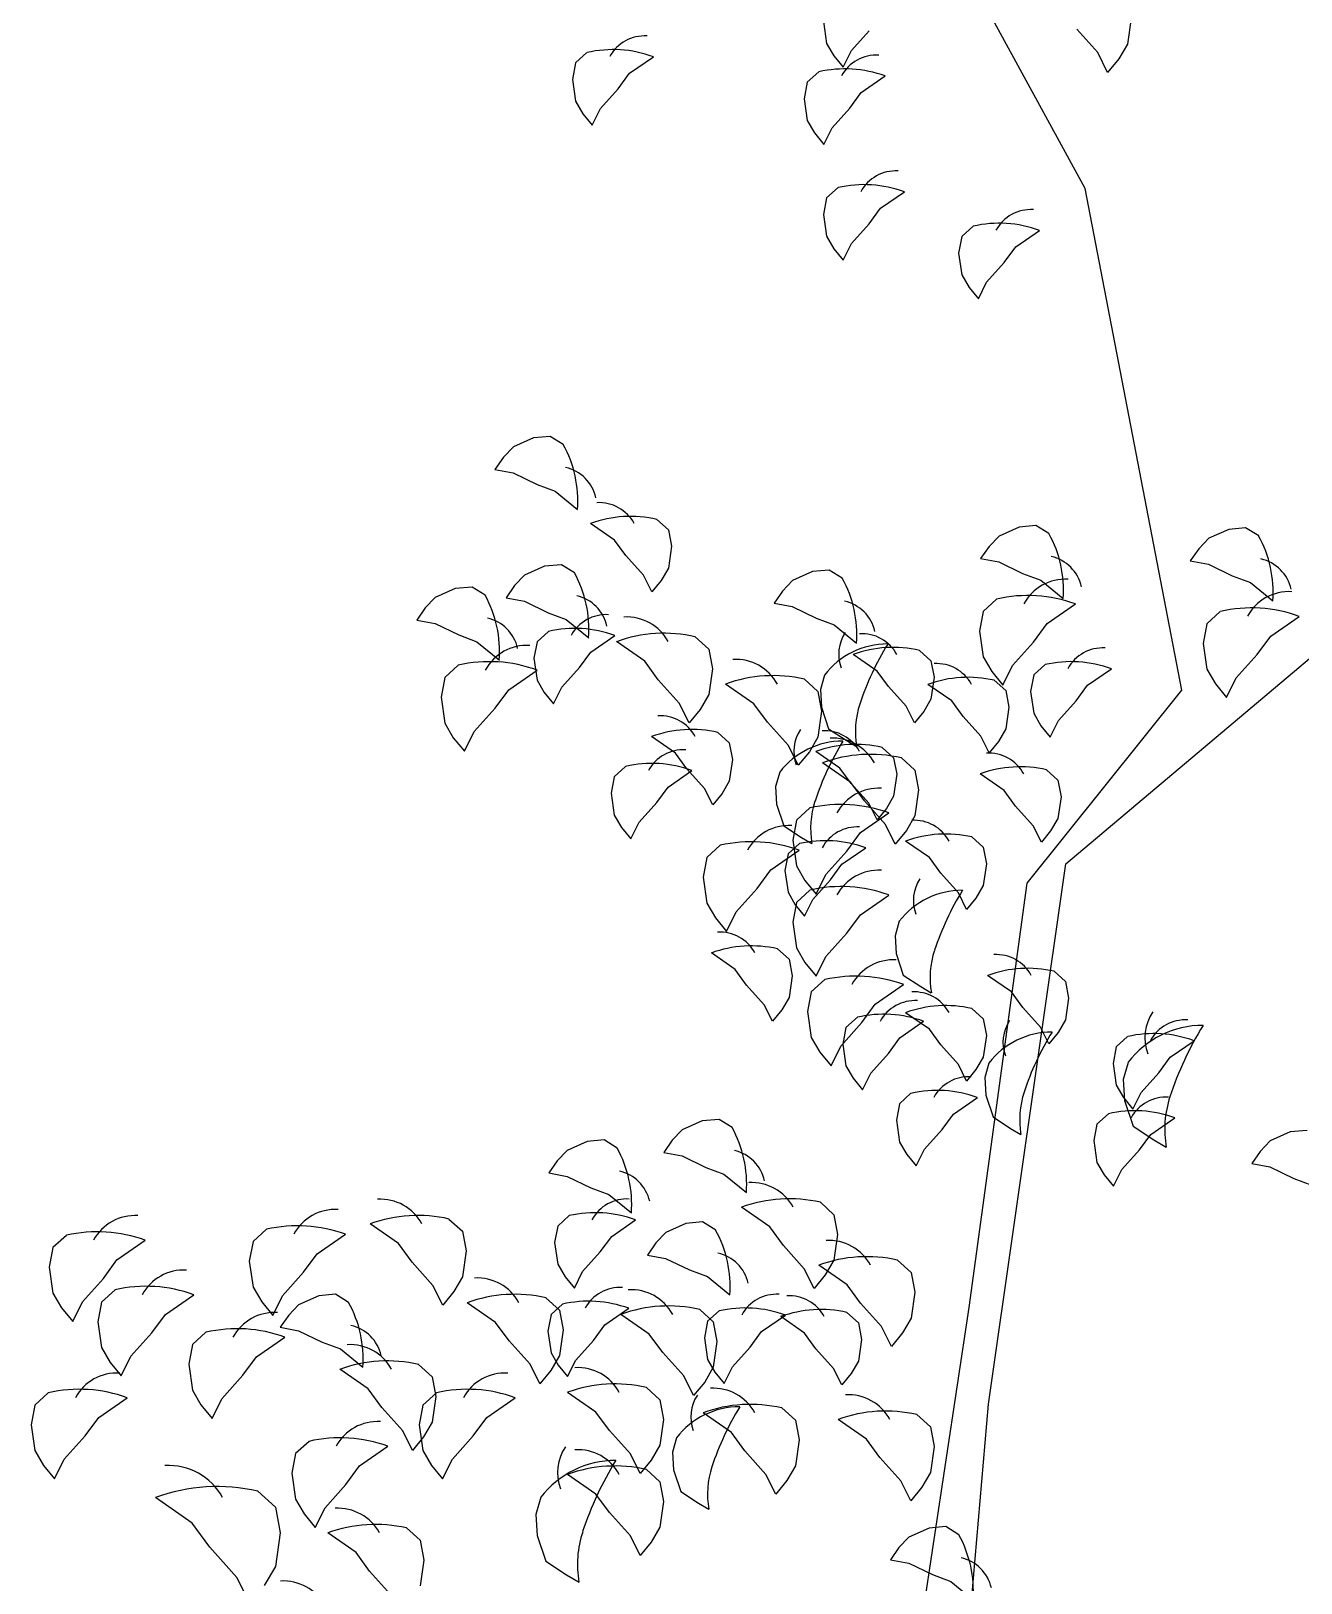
# Model space of a CAD drawing. Header units: millimetres. Extents: x 61831 to 121408, y 302 to 24841.
# Drawn here: x 71192 to 72734, y 7778 to 9662 of the extents above; entities that cross this region are included whole.
import ezdxf

# ---------------------------------------------------------------- set-up
doc = ezdxf.new("R2010")
doc.units = ezdxf.units.MM

# ---------------------------------------------------------------- blocks, each defined once
blk = doc.blocks.new('A$C09CF175E')
at = {"color": 45}
for p, q in [((2236.4, 6213.1), (1955.1, 6728.6)), ((2353.7, 5603.9), (2236.4, 6213.1)), ((2213, 5393.1), (2963.3, 6025.7)), ((2166.1, 5369.6), (2353.7, 5603.9)), ((2119.2, 4737), (2213, 5393.1)), ((2095.8, 4854.1), (2166.1, 5369.6)), ((1978.5, 4080.9), (2095.8, 4854.1)), ((2048.9, 3916.9), (2119.2, 4737))]:
    blk.add_line(p, q, dxfattribs=at)
at = {"color": 74}
for p, q in [((1918.8, 6415.9), (1922.6, 6389.5)), ((2292.2, 6420.1), (2287.8, 6388.7)), ((1922.6, 6389.5), (1931.4, 6374.4)), ((1952.8, 6380.7), (1974.2, 6404.6)), ((2251.9, 6378.2), (2226.4, 6406.6)), ((1631.6, 6378.3), (1617.8, 6365.8)), ((1683.2, 6353.2), (1712.2, 6373.3)), ((1931.4, 6374.4), (1942.7, 6360.6)), ((1942.7, 6360.6), (1952.8, 6380.7)), ((2263.8, 6354.3), (2251.9, 6378.2)), ((2277.3, 6370.8), (2263.8, 6354.3)), ((2287.8, 6388.7), (2277.3, 6370.8)), ((1617.8, 6365.8), (1614, 6345.6)), ((1669.4, 6334.3), (1683.2, 6353.2)), ((1913, 6354.9), (1899.1, 6342.3)), ((1614, 6345.6), (1617.8, 6319.2)), ((1648, 6310.4), (1669.4, 6334.3)), ((1899.1, 6342.3), (1895.3, 6322.2)), ((1964.6, 6329.8), (1993.5, 6349.9)), ((1617.8, 6319.2), (1626.6, 6304.1)), ((1895.3, 6322.2), (1899.1, 6295.8)), ((1950.7, 6310.9), (1964.6, 6329.8)), ((1626.6, 6304.1), (1637.9, 6290.3)), ((1637.9, 6290.3), (1648, 6310.4)), ((1899.1, 6295.8), (1907.9, 6280.7)), ((1929.3, 6287), (1950.7, 6310.9)), ((1907.9, 6280.7), (1919.3, 6266.8)), ((1919.3, 6266.8), (1929.3, 6287)), ((1922.6, 6201.7), (1918.8, 6181.6)), ((1936.4, 6214.3), (1922.6, 6201.7)), ((1988, 6189.2), (2017, 6209.3)), ((1974.2, 6170.3), (1988, 6189.2)), ((1918.8, 6181.6), (1922.6, 6155.2)), ((1952.8, 6146.4), (1974.2, 6170.3)), ((2100.5, 6167.5), (2086.7, 6154.9)), ((1922.6, 6155.2), (1931.4, 6140.1)), ((1942.7, 6126.3), (1952.8, 6146.4)), ((2086.7, 6154.9), (2082.9, 6134.8)), ((2152.2, 6142.3), (2181.1, 6162.4)), ((1931.4, 6140.1), (1942.7, 6126.3)), ((2082.9, 6134.8), (2086.7, 6108.3)), ((2138.3, 6123.4), (2152.2, 6142.3)), ((2086.7, 6108.3), (2095.5, 6093.2)), ((2116.9, 6099.5), (2138.3, 6123.4)), ((2095.5, 6093.2), (2106.8, 6079.4)), ((2106.8, 6079.4), (2116.9, 6099.5)), ((1542.2, 5899.4), (1530.1, 5886.8)), ((1566.5, 5910.3), (1542.2, 5899.4)), ((1586.9, 5912.2), (1566.5, 5910.3)), ((1602.8, 5902.3), (1586.9, 5912.2)), ((1530.1, 5886.8), (1519.9, 5872.1)), ((1519.9, 5872.1), (1542, 5867.9)), ((1542, 5867.9), (1570.9, 5853.9)), ((1570.9, 5853.9), (1592.8, 5845.8)), ((1592.8, 5845.8), (1620.1, 5823.5)), ((1664.9, 5786.3), (1636, 5806.4)), ((1716.6, 5811.4), (1730.4, 5798.8)), ((1678.8, 5767.4), (1664.9, 5786.3)), ((1730.4, 5798.8), (1734.2, 5778.7)), ((2131.9, 5791.2), (2119.8, 5778.6)), ((2156.2, 5802.1), (2131.9, 5791.2)), ((2176.6, 5804), (2156.2, 5802.1)), ((2192.5, 5794.2), (2176.6, 5804)), ((2386.5, 5788.4), (2374.4, 5775.8)), ((2410.9, 5799.3), (2386.5, 5788.4)), ((2431.3, 5801.2), (2410.9, 5799.3)), ((2447.2, 5791.3), (2431.3, 5801.2)), ((1700.2, 5743.5), (1678.8, 5767.4)), ((1734.2, 5778.7), (1730.4, 5752.3)), ((2119.8, 5778.6), (2109.6, 5763.9)), ((2374.4, 5775.8), (2364.2, 5761.1)), ((1580.1, 5754.4), (1555.7, 5743.6)), ((1600.5, 5756.3), (1580.1, 5754.4)), ((1616.4, 5746.5), (1600.5, 5756.3)), ((1730.4, 5752.3), (1721.6, 5737.2)), ((1925.7, 5749.8), (1905.3, 5747.9)), ((1941.6, 5740), (1925.7, 5749.8)), ((2109.6, 5763.9), (2131.7, 5759.8)), ((2131.7, 5759.8), (2160.6, 5745.8)), ((2364.2, 5761.1), (2386.4, 5756.9)), ((2386.4, 5756.9), (2415.2, 5742.9)), ((1543.7, 5730.9), (1533.5, 5716.2)), ((1555.7, 5743.6), (1543.7, 5730.9)), ((1710.3, 5723.4), (1700.2, 5743.5)), ((1721.6, 5737.2), (1710.3, 5723.4)), ((1881, 5737), (1868.9, 5724.4)), ((1905.3, 5747.9), (1881, 5737)), ((2160.6, 5745.8), (2182.5, 5737.6)), ((2182.5, 5737.6), (2209.8, 5715.3)), ((2415.2, 5742.9), (2437.2, 5734.8)), ((2437.2, 5734.8), (2464.5, 5712.5)), ((1447.3, 5716.4), (1435.2, 5703.8)), ((1471.6, 5727.3), (1447.3, 5716.4)), ((1492, 5729.2), (1471.6, 5727.3)), ((1507.9, 5719.4), (1492, 5729.2)), ((1533.5, 5716.2), (1555.6, 5712.1)), ((1555.6, 5712.1), (1584.4, 5698.1)), ((1868.9, 5724.4), (1858.7, 5709.7)), ((2129, 5714.6), (2112.6, 5699.7)), ((1435.2, 5703.8), (1425, 5689.1)), ((1584.4, 5698.1), (1606.4, 5689.9)), ((1858.7, 5709.7), (1880.8, 5705.6)), ((1880.8, 5705.6), (1909.7, 5691.5)), ((2112.6, 5699.7), (2108.1, 5675.8)), ((2190.3, 5684.8), (2224.7, 5708.7)), ((2400.6, 5699.6), (2384.2, 5684.7)), ((2461.9, 5669.7), (2496.3, 5693.6)), ((1425, 5689.1), (1447.1, 5685)), ((1447.1, 5685), (1476, 5671)), ((1584.7, 5675.4), (1570.9, 5662.8)), ((1606.4, 5689.9), (1633.7, 5667.6)), ((1909.7, 5691.5), (1931.6, 5683.4)), ((1931.6, 5683.4), (1958.9, 5661.1)), ((2108.1, 5675.8), (2112.6, 5644.4)), ((2173.9, 5662.3), (2190.3, 5684.8)), ((2384.2, 5684.7), (2379.7, 5660.8)), ((1476, 5671), (1497.9, 5662.8)), ((1497.9, 5662.8), (1525.2, 5640.5)), ((1570.9, 5662.8), (1567.1, 5642.7)), ((1636.3, 5650.3), (1665.3, 5670.4)), ((1701.8, 5639), (1667.4, 5662.9)), ((1763.1, 5668.8), (1779.5, 5653.9)), ((2148.4, 5634), (2173.9, 5662.3)), ((2379.7, 5660.8), (2384.2, 5629.4)), ((2445.5, 5647.3), (2461.9, 5669.7)), ((1567.1, 5642.7), (1570.9, 5616.3)), ((1622.5, 5631.4), (1636.3, 5650.3)), ((1718.2, 5616.5), (1701.8, 5639)), ((1779.5, 5653.9), (1784, 5630)), ((1983.8, 5627.2), (1954.9, 5647.3)), ((2035.4, 5652.3), (2049.3, 5639.7)), ((2049.3, 5639.7), (2053, 5619.6)), ((2112.6, 5644.4), (2123, 5626.5)), ((2420, 5618.9), (2445.5, 5647.3)), ((1458.9, 5619.4), (1454.4, 5595.5)), ((1475.3, 5634.3), (1458.9, 5619.4)), ((1536.6, 5604.4), (1571, 5628.3)), ((1601.1, 5607.5), (1622.5, 5631.4)), ((1743.6, 5588.2), (1718.2, 5616.5)), ((1784, 5630), (1779.5, 5598.6)), ((1895.6, 5617.3), (1912, 5602.4)), ((1920, 5622.3), (1915, 5604.7)), ((1997.7, 5608.3), (1983.8, 5627.2)), ((2053, 5619.6), (2049.3, 5593.2)), ((2123, 5626.5), (2136.5, 5610)), ((2136.5, 5610), (2148.4, 5634)), ((2174, 5622.5), (2170.2, 5602.3)), ((2187.8, 5635.1), (2174, 5622.5)), ((2239.4, 5609.9), (2268.4, 5630)), ((2384.2, 5629.4), (2394.6, 5611.5)), ((2408.1, 5595), (2420, 5618.9)), ((1520.2, 5582), (1536.6, 5604.4)), ((1570.9, 5616.3), (1579.7, 5601.2)), ((1579.7, 5601.2), (1591, 5587.3)), ((1591, 5587.3), (1601.1, 5607.5)), ((1779.5, 5598.6), (1769, 5580.7)), ((1834.3, 5587.4), (1799.9, 5611.4)), ((1912, 5602.4), (1916.5, 5578.5)), ((1915, 5604.7), (1916.2, 5583.3)), ((2019.1, 5584.4), (1997.7, 5608.3)), ((2074.5, 5590.9), (2045.5, 5611)), ((2126.1, 5616.1), (2140, 5603.5)), ((2140, 5603.5), (2143.7, 5583.4)), ((2170.2, 5602.3), (2174, 5575.9)), ((2225.6, 5591), (2239.4, 5609.9)), ((2394.6, 5611.5), (2408.1, 5595)), ((1454.4, 5595.5), (1458.9, 5564.1)), ((1494.7, 5553.6), (1520.2, 5582)), ((1755.6, 5564.2), (1743.6, 5588.2)), ((1769, 5580.7), (1755.6, 5564.2)), ((1850.7, 5565), (1834.3, 5587.4)), ((1916.2, 5583.3), (1925, 5556.9)), ((2029.1, 5564.2), (2019.1, 5584.4)), ((2049.3, 5593.2), (2040.5, 5578.1)), ((2088.3, 5572), (2074.5, 5590.9)), ((2143.7, 5583.4), (2140, 5556.9)), ((2204.2, 5567.1), (2225.6, 5591)), ((1458.9, 5564.1), (1469.3, 5546.2)), ((1876.2, 5536.6), (1850.7, 5565)), ((1916.5, 5578.5), (1912, 5547.1)), ((2040.5, 5578.1), (2029.1, 5564.2)), ((2109.7, 5548.1), (2088.3, 5572)), ((2174, 5575.9), (2182.8, 5560.8)), ((2182.8, 5560.8), (2194.1, 5547)), ((2194.1, 5547), (2204.2, 5567.1)), ((1469.3, 5546.2), (1482.8, 5529.7)), ((1482.8, 5529.7), (1494.7, 5553.6)), ((1739, 5527.5), (1710, 5547.6)), ((1790.6, 5552.6), (1804.4, 5540)), ((1912, 5547.1), (1901.6, 5529.2)), ((1925, 5556.9), (1946.4, 5543.1)), ((1946.4, 5543.1), (1959, 5535.5)), ((2119.8, 5528), (2109.7, 5548.1)), ((2131.1, 5541.8), (2119.8, 5528)), ((2140, 5556.9), (2131.1, 5541.8)), ((1752.8, 5508.6), (1739, 5527.5)), ((1804.4, 5540), (1808.2, 5519.9)), ((1888.1, 5512.7), (1876.2, 5536.6)), ((1901.6, 5529.2), (1888.1, 5512.7)), ((1938.5, 5509.3), (1909.5, 5529.5)), ((1990.1, 5534.5), (2003.9, 5521.9)), ((1678.5, 5511.4), (1664.7, 5498.8)), ((1730.1, 5486.2), (1759.1, 5506.4)), ((1774.2, 5484.7), (1752.8, 5508.6)), ((1808.2, 5519.9), (1804.4, 5493.5)), ((1865.6, 5504.5), (1860.6, 5486.9)), ((1952.1, 5491.8), (1917.7, 5515.7)), ((1952.3, 5490.5), (1938.5, 5509.3)), ((2003.9, 5521.9), (2007.7, 5501.8)), ((2013.4, 5521.7), (2029.8, 5506.7)), ((2029.8, 5506.7), (2034.3, 5482.8)), ((2189.6, 5507.3), (2203.4, 5494.7)), ((1664.7, 5498.8), (1660.9, 5478.7)), ((1716.3, 5467.4), (1730.1, 5486.2)), ((1784.3, 5464.6), (1774.2, 5484.7)), ((1804.4, 5493.5), (1795.6, 5478.4)), ((1860.6, 5486.9), (1861.8, 5465.5)), ((1968.5, 5469.4), (1952.1, 5491.8)), ((1973.7, 5466.6), (1952.3, 5490.5)), ((2007.7, 5501.8), (2003.9, 5475.4)), ((2138, 5482.2), (2109, 5502.3)), ((2203.4, 5494.7), (2207.2, 5474.6)), ((1660.9, 5478.7), (1664.7, 5452.3)), ((1694.9, 5443.5), (1716.3, 5467.4)), ((1795.6, 5478.4), (1784.3, 5464.6)), ((1994, 5441), (1968.5, 5469.4)), ((1983.8, 5446.4), (1973.7, 5466.6)), ((2003.9, 5475.4), (1995.1, 5460.3)), ((2034.3, 5482.8), (2029.8, 5451.5)), ((2151.8, 5463.3), (2138, 5482.2)), ((2207.2, 5474.6), (2203.4, 5448.2)), ((1664.7, 5452.3), (1673.5, 5437.2)), ((1861.8, 5465.5), (1870.6, 5439.1)), ((1902.3, 5460.9), (1885.9, 5446)), ((1963.6, 5431), (1998, 5454.9)), ((1995.1, 5460.3), (1983.8, 5446.4)), ((2029.8, 5451.5), (2019.4, 5433.5)), ((2173.2, 5439.4), (2151.8, 5463.3)), ((2203.4, 5448.2), (2194.6, 5433.1)), ((1673.5, 5437.2), (1684.8, 5423.3)), ((1684.8, 5423.3), (1694.9, 5443.5)), ((1870.6, 5439.1), (1892, 5425.2)), ((1885.9, 5446), (1881.4, 5422)), ((1947.2, 5408.6), (1963.6, 5431)), ((2005.9, 5417.1), (1994, 5441)), ((2019.4, 5433.5), (2005.9, 5417.1)), ((2183.3, 5419.3), (2173.2, 5439.4)), ((2194.6, 5433.1), (2183.3, 5419.3)), ((1793.5, 5415.6), (1777, 5400.6)), ((1854.8, 5385.7), (1889.2, 5409.6)), ((1889.5, 5417.7), (1875.7, 5405.1)), ((1881.4, 5422), (1885.9, 5390.7)), ((1892, 5425.2), (1904.6, 5417.7)), ((1941.1, 5392.5), (1970.1, 5412.6)), ((2047.3, 5400.6), (2018.3, 5420.7)), ((2098.9, 5425.8), (2112.8, 5413.2)), ((2112.8, 5413.2), (2116.5, 5393)), ((1777, 5400.6), (1772.5, 5376.7)), ((1875.7, 5405.1), (1871.9, 5385)), ((1885.9, 5390.7), (1896.3, 5372.7)), ((1921.7, 5380.2), (1947.2, 5408.6)), ((1927.3, 5373.6), (1941.1, 5392.5)), ((2061.1, 5381.7), (2047.3, 5400.6)), ((2116.5, 5393), (2112.8, 5366.6)), ((1772.5, 5376.7), (1777, 5345.4)), ((1838.3, 5363.3), (1854.8, 5385.7)), ((1871.9, 5385), (1875.7, 5358.5)), ((1896.3, 5372.7), (1909.8, 5356.3)), ((1905.9, 5349.7), (1927.3, 5373.6)), ((1909.8, 5356.3), (1921.7, 5380.2)), ((2082.5, 5357.8), (2061.1, 5381.7)), ((1812.9, 5334.9), (1838.3, 5363.3)), ((1875.7, 5358.5), (1884.5, 5343.4)), ((1902.3, 5361.2), (1885.9, 5346.3)), ((1963.6, 5331.3), (1998, 5355.2)), ((2092.6, 5337.7), (2082.5, 5357.8)), ((2112.8, 5366.6), (2103.9, 5351.5)), ((1777, 5345.4), (1787.5, 5327.4)), ((1801, 5311), (1812.9, 5334.9)), ((1885.9, 5346.3), (1881.4, 5322.4)), ((1884.5, 5343.4), (1895.8, 5329.6)), ((1895.8, 5329.6), (1905.9, 5349.7)), ((2103.9, 5351.5), (2092.6, 5337.7)), ((1787.5, 5327.4), (1801, 5311)), ((1881.4, 5322.4), (1885.9, 5291)), ((1947.2, 5308.9), (1963.6, 5331.3)), ((2010.7, 5323.3), (2005.7, 5305.6)), ((1921.7, 5280.5), (1947.2, 5308.9)), ((2005.7, 5305.6), (2006.9, 5284.3)), ((1811.5, 5264.7), (1782.6, 5284.8)), ((1863.1, 5289.8), (1877, 5277.2)), ((1885.9, 5291), (1896.3, 5273.1)), ((1909.8, 5256.6), (1921.7, 5280.5)), ((2006.9, 5284.3), (2015.7, 5257.8)), ((1825.4, 5245.8), (1811.5, 5264.7)), ((1877, 5277.2), (1880.8, 5257.1)), ((1896.3, 5273.1), (1909.8, 5256.6)), ((2198.7, 5262.6), (2212.5, 5250.1)), ((1846.8, 5221.9), (1825.4, 5245.8)), ((1880.8, 5257.1), (1877, 5230.7)), ((1920.4, 5252.5), (1904, 5237.5)), ((1981.7, 5222.6), (2016.1, 5246.5)), ((2015.7, 5257.8), (2037.1, 5244)), ((2037.1, 5244), (2049.7, 5236.5)), ((2147, 5237.5), (2118.1, 5257.6)), ((2212.5, 5250.1), (2216.3, 5229.9)), ((1856.8, 5201.8), (1846.8, 5221.9)), ((1877, 5230.7), (1868.2, 5215.6)), ((1904, 5237.5), (1899.5, 5213.6)), ((1965.3, 5200.2), (1981.7, 5222.6)), ((2160.9, 5218.6), (2147, 5237.5)), ((2216.3, 5229.9), (2212.5, 5203.5)), ((1868.2, 5215.6), (1856.8, 5201.8)), ((1899.5, 5213.6), (1904, 5182.2)), ((1959.9, 5206.8), (1946, 5194.2)), ((2047.3, 5192.2), (2018.3, 5212.3)), ((2098.9, 5217.3), (2112.8, 5204.7)), ((2112.8, 5204.7), (2116.5, 5184.6)), ((2182.3, 5194.7), (2160.9, 5218.6)), ((2212.5, 5203.5), (2203.7, 5188.4)), ((1939.9, 5171.8), (1965.3, 5200.2)), ((1946, 5194.2), (1942.2, 5174.1)), ((2011.5, 5181.6), (2040.4, 5201.8)), ((2061.1, 5173.3), (2047.3, 5192.2)), ((2116.5, 5184.6), (2112.8, 5158.2)), ((2192.4, 5174.6), (2182.3, 5194.7)), ((2203.7, 5188.4), (2192.4, 5174.6)), ((2288.1, 5183.4), (2274.3, 5170.8)), ((1904, 5182.2), (1914.5, 5164.3)), ((1914.5, 5164.3), (1927.9, 5147.9)), ((1927.9, 5147.9), (1939.9, 5171.8)), ((1942.2, 5174.1), (1946, 5147.7)), ((1997.6, 5162.8), (2011.5, 5181.6)), ((2082.5, 5149.4), (2061.1, 5173.3)), ((2274.3, 5170.8), (2270.5, 5150.7)), ((2339.7, 5158.2), (2368.7, 5178.3)), ((1946, 5147.7), (1954.8, 5132.6)), ((1976.2, 5138.9), (1997.6, 5162.8)), ((2092.6, 5129.3), (2082.5, 5149.4)), ((2112.8, 5158.2), (2103.9, 5143.1)), ((2119.5, 5151.1), (2114.5, 5133.5)), ((2270.5, 5150.7), (2274.3, 5124.2)), ((2288.6, 5152), (2282.6, 5131.1)), ((2325.9, 5139.3), (2339.7, 5158.2)), ((1954.8, 5132.6), (1966.2, 5118.7)), ((1966.2, 5118.7), (1976.2, 5138.9)), ((2103.9, 5143.1), (2092.6, 5129.3)), ((2114.5, 5133.5), (2115.7, 5112.1)), ((2282.6, 5131.1), (2284.1, 5105.7)), ((2304.5, 5115.4), (2325.9, 5139.3)), ((2025, 5114.4), (2011.1, 5101.8)), ((2076.6, 5089.2), (2105.6, 5109.3)), ((2115.7, 5112.1), (2124.6, 5085.7)), ((2274.3, 5124.2), (2283.1, 5109.1)), ((2283.1, 5109.1), (2294.4, 5095.3)), ((2294.4, 5095.3), (2304.5, 5115.4)), ((2011.1, 5101.8), (2007.4, 5081.7)), ((2062.8, 5070.3), (2076.6, 5089.2)), ((2264.7, 5089.6), (2250.8, 5077.1)), ((2284.1, 5105.7), (2294.6, 5074.3)), ((1771.5, 5080.8), (1747.2, 5069.9)), ((1791.9, 5082.7), (1771.5, 5080.8)), ((1807.8, 5072.8), (1791.9, 5082.7)), ((2007.4, 5081.7), (2011.1, 5055.2)), ((2041.4, 5046.4), (2062.8, 5070.3)), ((2124.6, 5085.7), (2146, 5071.8)), ((2146, 5071.8), (2158.5, 5064.3)), ((2250.8, 5077.1), (2247, 5056.9)), ((2294.6, 5074.3), (2320, 5057.9)), ((2316.3, 5064.5), (2345.2, 5084.6)), ((1632, 5055.9), (1607.6, 5045)), ((1652.4, 5057.8), (1632, 5055.9)), ((1668.3, 5047.9), (1652.4, 5057.8)), ((1735.1, 5057.3), (1724.9, 5042.6)), ((1747.2, 5069.9), (1735.1, 5057.3)), ((2011.1, 5055.2), (2020, 5040.1)), ((2247, 5056.9), (2250.8, 5030.5)), ((2302.4, 5045.6), (2316.3, 5064.5)), ((2320, 5057.9), (2335, 5048.9)), ((2461.1, 5056.5), (2449, 5043.9)), ((2485.5, 5067.4), (2461.1, 5056.5)), ((2505.9, 5069.3), (2485.5, 5067.4)), ((1595.5, 5032.4), (1585.3, 5017.7)), ((1607.6, 5045), (1595.5, 5032.4)), ((1724.9, 5042.6), (1747, 5038.4)), ((1747, 5038.4), (1775.9, 5024.4)), ((2020, 5040.1), (2031.3, 5026.3)), ((2031.3, 5026.3), (2041.4, 5046.4)), ((2281, 5021.7), (2302.4, 5045.6)), ((2449, 5043.9), (2438.8, 5029.2)), ((1585.3, 5017.7), (1607.5, 5013.5)), ((1607.5, 5013.5), (1636.3, 4999.5)), ((1775.9, 5024.4), (1797.8, 5016.3)), ((1797.8, 5016.3), (1825.1, 4994)), ((2250.8, 5030.5), (2259.6, 5015.4)), ((2259.6, 5015.4), (2271, 5001.6)), ((2271, 5001.6), (2281, 5021.7)), ((2438.8, 5029.2), (2460.9, 5025.1)), ((2460.9, 5025.1), (2489.8, 5011.1)), ((1636.3, 4999.5), (1658.3, 4991.4)), ((2489.8, 5011.1), (2511.8, 5002.9)), ((1658.3, 4991.4), (1685.6, 4969.1)), ((1853.7, 4952.1), (1819.3, 4976)), ((1915, 4982), (1931.4, 4967)), ((1464, 4961.7), (1480.5, 4946.8)), ((1610, 4965.8), (1596.1, 4953.2)), ((1661.6, 4940.6), (1690.5, 4960.8)), ((1772, 4958.2), (1751.6, 4956.3)), ((1787.9, 4948.3), (1772, 4958.2)), ((1931.4, 4967), (1935.9, 4943.1)), ((999.6, 4941.9), (983.1, 4927)), ((1242.5, 4949.3), (1226.1, 4934.3)), ((1303.8, 4919.4), (1338.2, 4943.3)), ((1402.7, 4931.8), (1368.3, 4955.7)), ((1480.5, 4946.8), (1485, 4922.9)), ((1596.1, 4953.2), (1592.3, 4933.1)), ((1647.7, 4921.8), (1661.6, 4940.6)), ((1727.2, 4945.4), (1715.1, 4932.7)), ((1751.6, 4956.3), (1727.2, 4945.4)), ((1870.1, 4929.7), (1853.7, 4952.1)), ((1935.9, 4943.1), (1931.4, 4911.8)), ((983.1, 4927), (978.6, 4903.1)), ((1060.9, 4912), (1095.3, 4935.9)), ((1226.1, 4934.3), (1221.6, 4910.4)), ((1287.4, 4897), (1303.8, 4919.4)), ((1419.2, 4909.4), (1402.7, 4931.8)), ((1485, 4922.9), (1480.5, 4891.5)), ((1592.3, 4933.1), (1596.1, 4906.7)), ((1626.3, 4897.9), (1647.7, 4921.8)), ((1715.1, 4932.7), (1704.9, 4918)), ((1895.5, 4901.3), (1870.1, 4929.7)), ((978.6, 4903.1), (983.1, 4871.7)), ((1044.4, 4889.6), (1060.9, 4912)), ((1221.6, 4910.4), (1226.1, 4879)), ((1444.6, 4881), (1419.2, 4909.4)), ((1596.1, 4906.7), (1604.9, 4891.6)), ((1704.9, 4918), (1727.1, 4913.9)), ((1727.1, 4913.9), (1755.9, 4899.9)), ((1907.5, 4877.4), (1895.5, 4901.3)), ((1947.4, 4881.8), (1913.1, 4905.7)), ((1931.4, 4911.8), (1920.9, 4893.8)), ((2008.7, 4911.7), (2025.2, 4896.7)), ((1019, 4861.2), (1044.4, 4889.6)), ((1262, 4868.6), (1287.4, 4897)), ((1480.5, 4891.5), (1470, 4873.6)), ((1604.9, 4891.6), (1616.3, 4877.7)), ((1616.3, 4877.7), (1626.3, 4897.9)), ((1755.9, 4899.9), (1777.9, 4891.8)), ((1777.9, 4891.8), (1805.2, 4869.5)), ((1920.9, 4893.8), (1907.5, 4877.4)), ((1963.9, 4859.4), (1947.4, 4881.8)), ((2025.2, 4896.7), (2029.7, 4872.8)), ((983.1, 4871.7), (993.6, 4853.8)), ((1058.5, 4875.7), (1042, 4860.7)), ((1119.8, 4845.8), (1154.2, 4869.7)), ((1226.1, 4879), (1236.6, 4861.1)), ((1250, 4844.7), (1262, 4868.6)), ((1305.9, 4868.5), (1281.5, 4857.6)), ((1326.2, 4870.4), (1305.9, 4868.5)), ((1342.1, 4860.5), (1326.2, 4870.4)), ((1456.6, 4857.1), (1444.6, 4881)), ((1470, 4873.6), (1456.6, 4857.1)), ((1581.8, 4866.1), (1598.3, 4851.1)), ((2029.7, 4872.8), (2025.2, 4841.5)), ((993.6, 4853.8), (1007.1, 4837.3)), ((1007.1, 4837.3), (1019, 4861.2)), ((1042, 4860.7), (1037.5, 4836.8)), ((1103.3, 4823.4), (1119.8, 4845.8)), ((1236.6, 4861.1), (1250, 4844.7)), ((1269.4, 4845), (1259.2, 4830.3)), ((1281.5, 4857.6), (1269.4, 4845)), ((1520.5, 4836.2), (1486.1, 4860.1)), ((1587.9, 4845.8), (1584.1, 4825.7)), ((1601.7, 4858.4), (1587.9, 4845.8)), ((1598.3, 4851.1), (1602.8, 4827.2)), ((1653.3, 4833.2), (1682.3, 4853.3)), ((1707.2, 4821.9), (1672.8, 4845.8)), ((1768.5, 4851.8), (1784.9, 4836.9)), ((1791.9, 4850.1), (1778, 4837.5)), ((1843.5, 4825), (1872.5, 4845.1)), ((1947.3, 4848.3), (1961.2, 4835.7)), ((1989.3, 4831), (1963.9, 4859.4)), ((1037.5, 4836.8), (1042, 4805.5)), ((1259.2, 4830.3), (1281.3, 4826.1)), ((1281.3, 4826.1), (1310.2, 4812.1)), ((1537, 4813.8), (1520.5, 4836.2)), ((1584.1, 4825.7), (1587.9, 4799.3)), ((1602.8, 4827.2), (1598.3, 4795.8)), ((1639.5, 4814.3), (1653.3, 4833.2)), ((1778, 4837.5), (1774.3, 4817.4)), ((1784.9, 4836.9), (1789.4, 4813)), ((1829.6, 4806.1), (1843.5, 4825)), ((1895.7, 4823.1), (1866.8, 4843.2)), ((1961.2, 4835.7), (1965, 4815.6)), ((2001.3, 4807.1), (1989.3, 4831)), ((2025.2, 4841.5), (2014.7, 4823.5)), ((1077.9, 4795), (1103.3, 4823.4)), ((1152.5, 4809.2), (1148, 4785.3)), ((1168.9, 4824.2), (1152.5, 4809.2)), ((1230.2, 4794.3), (1264.6, 4818.2)), ((1310.2, 4812.1), (1332.1, 4804)), ((1562.4, 4785.4), (1537, 4813.8)), ((1618.1, 4790.4), (1639.5, 4814.3)), ((1723.6, 4799.5), (1707.2, 4821.9)), ((1774.3, 4817.4), (1778, 4791)), ((1789.4, 4813), (1784.9, 4781.6)), ((1808.2, 4782.2), (1829.6, 4806.1)), ((1909.6, 4804.2), (1895.7, 4823.1)), ((1965, 4815.6), (1961.2, 4789.1)), ((2014.7, 4823.5), (2001.3, 4807.1)), ((1042, 4805.5), (1052.5, 4787.5)), ((1052.5, 4787.5), (1066, 4771.1)), ((1066, 4771.1), (1077.9, 4795)), ((1213.8, 4771.9), (1230.2, 4794.3)), ((1332.1, 4804), (1359.5, 4781.7)), ((1598.3, 4795.8), (1587.8, 4777.9)), ((1587.9, 4799.3), (1596.7, 4784.2)), ((1608, 4770.3), (1618.1, 4790.4)), ((1749.1, 4771.1), (1723.6, 4799.5)), ((1778, 4791), (1786.8, 4775.9)), ((1931, 4780.3), (1909.6, 4804.2)), ((1961.2, 4789.1), (1952.4, 4774)), ((1148, 4785.3), (1152.5, 4754)), ((1188.4, 4743.5), (1213.8, 4771.9)), ((1365.9, 4755.3), (1331.5, 4779.2)), ((1427.2, 4785.1), (1443.7, 4770.2)), ((1443.7, 4770.2), (1448.1, 4746.3)), ((1574.4, 4761.5), (1562.4, 4785.4)), ((1587.8, 4777.9), (1574.4, 4761.5)), ((1596.7, 4784.2), (1608, 4770.3)), ((1761, 4747.2), (1749.1, 4771.1)), ((1784.9, 4781.6), (1774.5, 4763.6)), ((1786.8, 4775.9), (1798.2, 4762.1)), ((1798.2, 4762.1), (1808.2, 4782.2)), ((1941, 4760.2), (1931, 4780.3)), ((1952.4, 4774), (1941, 4760.2)), ((977.5, 4750.6), (961, 4735.7)), ((1152.5, 4754), (1162.9, 4736)), ((1382.4, 4732.8), (1365.9, 4755.3)), ((1448.7, 4750.6), (1432.2, 4735.7)), ((1642.4, 4727.3), (1608, 4751.2)), ((1703.7, 4757.2), (1720.2, 4742.2)), ((1774.5, 4763.6), (1761, 4747.2)), ((961, 4735.7), (956.6, 4711.8)), ((1038.8, 4720.7), (1073.2, 4744.6)), ((1162.9, 4736), (1176.4, 4719.6)), ((1176.4, 4719.6), (1188.4, 4743.5)), ((1407.8, 4704.4), (1382.4, 4732.8)), ((1432.2, 4735.7), (1427.8, 4711.8)), ((1448.1, 4746.3), (1443.7, 4714.9)), ((1510, 4720.7), (1544.4, 4744.6)), ((1720.2, 4742.2), (1724.6, 4718.3)), ((1868.2, 4732.3), (1884.6, 4717.3)), ((1022.3, 4698.3), (1038.8, 4720.7)), ((1443.7, 4714.9), (1433.2, 4697)), ((1493.5, 4698.3), (1510, 4720.7)), ((1658.9, 4704.9), (1642.4, 4727.3)), ((1724.6, 4718.3), (1720.2, 4686.9)), ((1806.9, 4702.4), (1772.5, 4726.3)), ((1884.6, 4717.3), (1889.1, 4693.4)), ((1970.9, 4694.4), (1936.5, 4718.3)), ((2032.2, 4724.2), (2048.6, 4709.3)), ((956.6, 4711.8), (961, 4680.4)), ((996.9, 4669.9), (1022.3, 4698.3)), ((1419.7, 4680.5), (1407.8, 4704.4)), ((1433.2, 4697), (1419.7, 4680.5)), ((1427.8, 4711.8), (1432.2, 4680.4)), ((1468.1, 4669.9), (1493.5, 4698.3)), ((1684.3, 4676.5), (1658.9, 4704.9)), ((1740.4, 4696.1), (1735.4, 4678.5)), ((1823.3, 4680), (1806.9, 4702.4)), ((1889.1, 4693.4), (1884.6, 4662)), ((1987.3, 4671.9), (1970.9, 4694.4)), ((2048.6, 4709.3), (2053.1, 4685.4)), ((961, 4680.4), (971.5, 4662.5)), ((1277.6, 4676.8), (1273.1, 4652.9)), ((1294.1, 4691.7), (1277.6, 4676.8)), ((1355.4, 4661.9), (1389.8, 4685.8)), ((1432.2, 4680.4), (1442.7, 4662.5)), ((1696.2, 4652.6), (1684.3, 4676.5)), ((1720.2, 4686.9), (1709.7, 4669)), ((1735.4, 4678.5), (1736.7, 4657.1)), ((1848.7, 4651.6), (1823.3, 4680)), ((2053.1, 4685.4), (2048.6, 4654)), ((971.5, 4662.5), (985, 4646)), ((985, 4646), (996.9, 4669.9)), ((1338.9, 4639.5), (1355.4, 4661.9)), ((1442.7, 4662.5), (1456.2, 4646)), ((1456.2, 4646), (1468.1, 4669.9)), ((1709.7, 4669), (1696.2, 4652.6)), ((1703.7, 4657.6), (1720.2, 4642.6)), ((1736.7, 4657.1), (1745.5, 4630.7)), ((1884.6, 4662), (1874.2, 4644.1)), ((2012.8, 4643.6), (1987.3, 4671.9)), ((1273.1, 4652.9), (1277.6, 4621.5)), ((1313.5, 4611.1), (1338.9, 4639.5)), ((1642.4, 4627.7), (1608, 4651.6)), ((1720.2, 4642.6), (1724.6, 4618.7)), ((1860.7, 4627.7), (1848.7, 4651.6)), ((1874.2, 4644.1), (1860.7, 4627.7)), ((2024.7, 4619.6), (2012.8, 4643.6)), ((2048.6, 4654), (2038.2, 4636.1)), ((1152.2, 4592.4), (1107.5, 4623.5)), ((1231.9, 4631.2), (1253.3, 4611.8)), ((1277.6, 4621.5), (1288.1, 4603.6)), ((1575.5, 4623.8), (1569.5, 4602.9)), ((1658.9, 4605.3), (1642.4, 4627.7)), ((1724.6, 4618.7), (1720.2, 4587.3)), ((1745.5, 4630.7), (1766.9, 4616.8)), ((2038.2, 4636.1), (2024.7, 4619.6)), ((1253.3, 4611.8), (1259.1, 4580.7)), ((1288.1, 4603.6), (1301.6, 4587.2)), ((1301.6, 4587.2), (1313.5, 4611.1)), ((1569.5, 4602.9), (1571, 4577.5)), ((1684.3, 4576.9), (1658.9, 4605.3)), ((1766.9, 4616.8), (1779.5, 4609.3)), ((1173.6, 4563.2), (1152.2, 4592.4)), ((1259.1, 4580.7), (1253.3, 4539.9)), ((1351.2, 4556.6), (1316.8, 4580.5)), ((1412.5, 4586.5), (1428.9, 4571.5)), ((1720.2, 4587.3), (1709.7, 4569.4)), ((2046.9, 4586.2), (2022.5, 4575.3)), ((2067.3, 4588.1), (2046.9, 4586.2)), ((2083.2, 4578.3), (2067.3, 4588.1)), ((1206.6, 4526.3), (1173.6, 4563.2)), ((1428.9, 4571.5), (1433.4, 4547.6)), ((1571, 4577.5), (1581.5, 4546.1)), ((1696.2, 4553), (1684.3, 4576.9)), ((1709.7, 4569.4), (1696.2, 4553)), ((2010.4, 4562.7), (2000.2, 4548)), ((2022.5, 4575.3), (2010.4, 4562.7)), ((1367.6, 4534.2), (1351.2, 4556.6)), ((1433.4, 4547.6), (1428.9, 4516.3)), ((1581.5, 4546.1), (1606.9, 4529.7)), ((2000.2, 4548), (2022.4, 4543.9)), ((2022.4, 4543.9), (2051.2, 4529.9)), ((1222.2, 4495.3), (1206.6, 4526.3)), ((1253.3, 4539.9), (1239.7, 4516.6)), ((1393.1, 4505.8), (1367.6, 4534.2)), ((1606.9, 4529.7), (1621.9, 4520.7)), ((2051.2, 4529.9), (2073.2, 4521.7)), ((2073.2, 4521.7), (2100.5, 4499.4))]:
    blk.add_line(p, q, dxfattribs=at)
for centre, radius, start, end in [((1701.8, 6350.1), 48.5, 86.7031, 151.3733), ((1663.4, 6239.9), 142, 69.9172, 102.9349), ((1983.2, 6326.7), 48.5, 86.7031, 151.3733), ((1944.8, 6216.5), 142, 69.9172, 102.9349), ((2006.6, 6186.1), 48.5, 86.7031, 151.3733), ((1968.2, 6075.9), 142, 69.9172, 102.9349), ((2170.8, 6139.2), 48.5, 86.7031, 151.3733), ((2132.3, 6029), 142, 69.9172, 102.9349), ((1478.5, 5833.7), 142, 355.8728, 28.8905), ((1595, 5827.1), 48.5, 12.6587, 77.3289), ((1646.3, 5783.2), 48.5, 28.6267, 93.2969), ((1684.8, 5673), 142, 77.0651, 110.0828), ((2068.2, 5725.5), 142, 355.8728, 28.8905), ((2322.8, 5722.7), 142, 355.8728, 28.8905), ((2184.7, 5718.9), 48.5, 12.6587, 77.3289), ((2439.3, 5716), 48.5, 12.6587, 77.3289), ((1492, 5677.9), 142, 355.8728, 28.8905), ((1817.3, 5671.3), 142, 355.8728, 28.8905), ((2212.4, 5681.1), 57.6, 86.7031, 151.3733), ((1383.5, 5650.8), 142, 355.8728, 28.8905), ((1608.5, 5671.2), 48.5, 12.6587, 77.3289), ((1933.8, 5664.7), 48.5, 12.6587, 77.3289), ((2166.8, 5550.2), 168.7, 69.9172, 102.9349), ((2484, 5666.1), 57.6, 86.7031, 151.3733), ((1654.9, 5647.2), 48.5, 86.7031, 151.3733), ((1679.7, 5635.3), 57.6, 28.6267, 93.2969), ((2438.4, 5535.2), 168.7, 69.9172, 102.9349), ((1500.1, 5644.1), 48.5, 12.6587, 77.3289), ((1616.5, 5537), 142, 69.9172, 102.9349), ((1725.3, 5504.4), 168.7, 77.0651, 110.0828), ((1984.5, 5647.6), 47.3, 146.2055, 200.3658), ((1558.7, 5600.8), 57.6, 86.7031, 151.3733), ((1996.8, 5563.1), 97, 90, 142.3456), ((2003.6, 5513.9), 142, 77.0651, 110.0828), ((1965.2, 5624.1), 48.5, 28.6267, 93.2969), ((2289, 5479.5), 343.4, 148.2926, 161.7522), ((2258, 5606.8), 48.5, 86.7031, 151.3733), ((1513.1, 5469.9), 168.7, 69.9172, 102.9349), ((1812.2, 5583.8), 57.6, 28.6267, 93.2969), ((2055.9, 5587.8), 48.5, 28.6267, 93.2969), ((2219.6, 5496.6), 142, 69.9172, 102.9349), ((1857.8, 5452.9), 168.7, 77.0651, 110.0828), ((2094.3, 5477.6), 142, 77.0651, 110.0828), ((2063.9, 5553.8), 106.4, 161.7522, 189.8723), ((1720.4, 5524.4), 48.5, 28.6267, 93.2969), ((1758.8, 5414.2), 142, 77.0651, 110.0828), ((1942.4, 5445.2), 97, 90, 142.3456), ((1930.1, 5529.8), 47.3, 146.2055, 200.3658), ((2234.6, 5361.7), 343.4, 148.2926, 161.7522), ((1919.9, 5506.3), 48.5, 28.6267, 93.2969), ((1930, 5488.1), 57.6, 28.6267, 93.2969), ((1748.7, 5483.1), 48.5, 86.7031, 151.3733), ((1958.3, 5396.1), 142, 77.0651, 110.0828), ((1975.6, 5357.3), 168.7, 77.0651, 110.0828), ((2119.4, 5479.1), 48.5, 28.6267, 93.2969), ((1710.3, 5373), 142, 69.9172, 102.9349), ((2157.8, 5368.9), 142, 77.0651, 110.0828), ((1985.7, 5427.3), 57.6, 86.7031, 151.3733), ((2009.5, 5435.9), 106.4, 161.7522, 189.8723), ((1940.1, 5296.5), 168.7, 69.9172, 102.9349), ((1876.9, 5382), 57.6, 86.7031, 151.3733), ((1959.8, 5389.4), 48.5, 86.7031, 151.3733), ((2067.1, 5287.3), 142, 77.0651, 110.0828), ((2028.7, 5397.5), 48.5, 28.6267, 93.2969), ((1831.2, 5251.2), 168.7, 69.9172, 102.9349), ((1921.3, 5279.2), 142, 69.9172, 102.9349), ((1985.7, 5327.7), 57.6, 86.7031, 151.3733), ((2075.2, 5348.5), 47.3, 146.2055, 200.3658), ((1940.1, 5196.8), 168.7, 69.9172, 102.9349), ((2087.5, 5264), 97, 90, 142.3456), ((2379.7, 5180.5), 343.4, 148.2926, 161.7522), ((1792.9, 5261.6), 48.5, 28.6267, 93.2969), ((1831.3, 5151.4), 142, 77.0651, 110.0828), ((2154.6, 5254.7), 106.4, 161.7522, 189.8723), ((2128.4, 5234.4), 48.5, 28.6267, 93.2969), ((2003.8, 5218.9), 57.6, 86.7031, 151.3733), ((2166.9, 5124.2), 142, 77.0651, 110.0828), ((1958.2, 5088), 168.7, 69.9172, 102.9349), ((2030.1, 5178.5), 48.5, 86.7031, 151.3733), ((2067.1, 5078.9), 142, 77.0651, 110.0828), ((2028.7, 5189.1), 48.5, 28.6267, 93.2969), ((1991.7, 5068.4), 142, 69.9172, 102.9349), ((2184, 5176.3), 47.3, 146.2055, 200.3658), ((2365.2, 5182), 56.2, 146.2055, 200.3658), ((2358.3, 5155.1), 48.5, 86.7031, 151.3733), ((2196.3, 5091.8), 97, 90, 142.3456), ((2488.5, 5008.3), 343.4, 148.2926, 161.7522), ((2319.9, 5044.9), 142, 69.9172, 102.9349), ((2379.8, 5081.7), 115.2, 90, 142.3456), ((2726.8, 4982.5), 407.9, 148.2926, 161.7522), ((2095.2, 5086.1), 48.5, 86.7031, 151.3733), ((2056.8, 4975.9), 142, 69.9172, 102.9349), ((2263.4, 5082.5), 106.4, 161.7522, 189.8723), ((2334.9, 5061.4), 48.5, 86.7031, 151.3733), ((2459.5, 5070.6), 126.4, 161.7522, 189.8723), ((2296.5, 4951.2), 142, 69.9172, 102.9349), ((1683.5, 5004.2), 142, 355.8728, 28.8905), ((1543.9, 4979.3), 142, 355.8728, 28.8905), ((1800, 4997.5), 48.5, 12.6587, 77.3289), ((1660.4, 4972.6), 48.5, 12.6587, 77.3289), ((1831.5, 4948.4), 57.6, 28.6267, 93.2969), ((1380.6, 4928.2), 57.6, 28.6267, 93.2969), ((1680.2, 4937.6), 48.5, 86.7031, 151.3733), ((1877.2, 4817.6), 168.7, 77.0651, 110.0828), ((1083, 4908.4), 57.6, 86.7031, 151.3733), ((1326, 4915.7), 57.6, 86.7031, 151.3733), ((1426.3, 4797.3), 168.7, 77.0651, 110.0828), ((1641.8, 4827.4), 142, 69.9172, 102.9349), ((1037.3, 4777.5), 168.7, 69.9172, 102.9349), ((1280.3, 4784.8), 168.7, 69.9172, 102.9349), ((1663.5, 4879.7), 142, 355.8728, 28.8905), ((1780, 4873), 48.5, 12.6587, 77.3289), ((1925.3, 4878.1), 57.6, 28.6267, 93.2969), ((1971, 4747.3), 168.7, 77.0651, 110.0828), ((1141.9, 4842.1), 57.6, 86.7031, 151.3733), ((1498.4, 4832.5), 57.6, 28.6267, 93.2969), ((1096.2, 4711.3), 168.7, 69.9172, 102.9349), ((1544.1, 4701.6), 168.7, 77.0651, 110.0828), ((1671.9, 4830.1), 48.5, 86.7031, 151.3733), ((1685.1, 4818.3), 57.6, 28.6267, 93.2969), ((1862.1, 4821.9), 48.5, 86.7031, 151.3733), ((1877.1, 4820), 48.5, 28.6267, 93.2969), ((1252.3, 4790.6), 57.6, 86.7031, 151.3733), ((1217.8, 4791.9), 142, 355.8728, 28.8905), ((1633.5, 4719.9), 142, 69.9172, 102.9349), ((1730.7, 4687.4), 168.7, 77.0651, 110.0828), ((1823.7, 4711.7), 142, 69.9172, 102.9349), ((1915.5, 4709.8), 142, 77.0651, 110.0828), ((1206.7, 4659.8), 168.7, 69.9172, 102.9349), ((1334.3, 4785.2), 48.5, 12.6587, 77.3289), ((1343.8, 4751.6), 57.6, 28.6267, 93.2969), ((1389.5, 4620.7), 168.7, 77.0651, 110.0828), ((1060.9, 4717.1), 57.6, 86.7031, 151.3733), ((1532.1, 4717.1), 57.6, 86.7031, 151.3733), ((1620.3, 4723.6), 57.6, 28.6267, 93.2969), ((1015.3, 4586.2), 168.7, 69.9172, 102.9349), ((1486.5, 4586.2), 168.7, 69.9172, 102.9349), ((1665.9, 4592.8), 168.7, 77.0651, 110.0828), ((1784.8, 4698.7), 57.6, 28.6267, 93.2969), ((1817.2, 4636.8), 97, 90, 142.3456), ((1804.9, 4721.4), 47.3, 146.2055, 200.3658), ((1830.4, 4567.9), 168.7, 77.0651, 110.0828), ((2109.4, 4553.3), 343.4, 148.2926, 161.7522), ((1948.8, 4690.7), 57.6, 28.6267, 93.2969), ((1377.5, 4658.2), 57.6, 86.7031, 151.3733), ((1994.4, 4559.8), 168.7, 77.0651, 110.0828), ((1331.8, 4527.3), 168.7, 69.9172, 102.9349), ((1652.1, 4653.8), 56.2, 146.2055, 200.3658), ((1620.3, 4624), 57.6, 28.6267, 93.2969), ((1123.5, 4587.6), 74.8, 28.6267, 93.2969), ((1666.7, 4553.4), 115.2, 90, 142.3456), ((1665.9, 4493.1), 168.7, 77.0651, 110.0828), ((2013.7, 4454.3), 407.9, 148.2926, 161.7522), ((1884.3, 4627.5), 106.4, 161.7522, 189.8723), ((1182.8, 4417.5), 219.3, 77.0651, 110.0828), ((1329.1, 4552.9), 57.6, 28.6267, 93.2969), ((1374.7, 4422.1), 168.7, 77.0651, 110.0828), ((1746.4, 4542.4), 126.4, 161.7522, 189.8723), ((1958.8, 4509.7), 142, 355.8728, 28.8905), ((2075.3, 4503), 48.5, 12.6587, 77.3289), ((1262.8, 4464.6), 57.6, 28.6267, 93.2969)]:
    blk.add_arc(centre, radius, start, end, dxfattribs=at)

msp = doc.modelspace()

# ---------------------------------------------------------------- block references
msp.add_blockref('A$C09CF175E', (70235.6, 3257.8))

doc.saveas('drawing.dxf')
